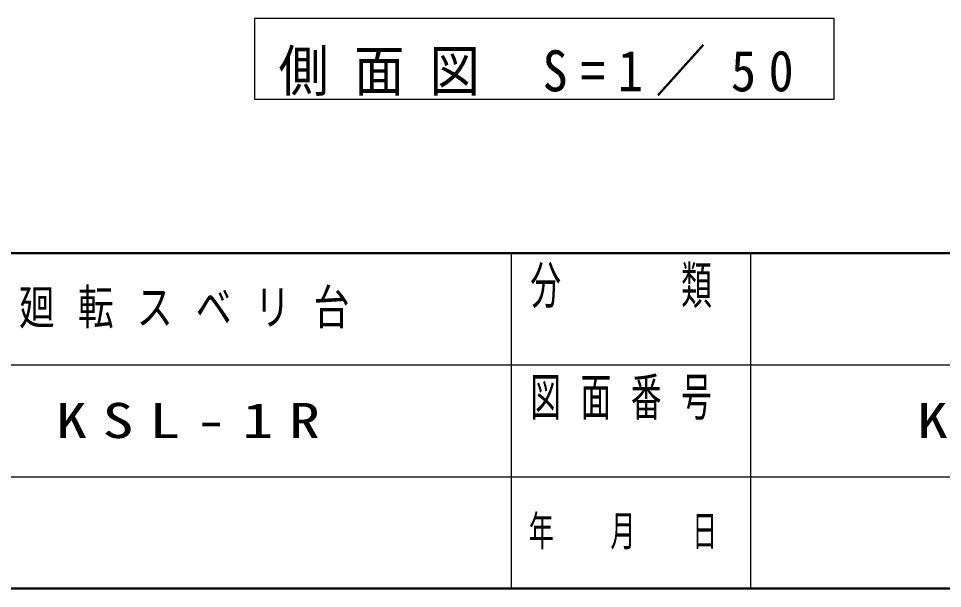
# Model space of a CAD drawing. Units: millimetres, scale not verified, with parts at other scales. Extents: x -19540 to 0, y -2040 to 13350.
# Drawn here: x -8292 to -5399, y 0 to 1784 of the extents above; entities that cross this region are included whole.
import ezdxf

# ---------------------------------------------------------------- set-up
doc = ezdxf.new("R2010")
doc.units = ezdxf.units.MM
doc.layers.add('A3図枠', color=7, linetype='Continuous', lineweight=25)
doc.layers.add('補助', color=2, linetype='Continuous', lineweight=13)
doc.layers.add('図面プロファイル', color=7, linetype='Continuous')
doc.styles.add('ＭＳ ゴシック', font='')
doc.styles.get('ＭＳ ゴシック').set_extended_font_data('MS Gothic')

msp = doc.modelspace()

# ---------------------------------------------------------------- linework, layer by layer
at = {"layer": 'A3図枠', "lineweight": 50}
for p, q in [((-19250, 1050), (0, 1050)), ((-19250, 0), (0, 0))]:
    msp.add_line(p, q, dxfattribs=at)
at = {"layer": 'A3図枠', "color": 211}
for p, q in [((-6750, 1050), (-6750, 0)), ((-9375, 700), (-3500, 700)), ((-12125, 350), (0, 350))]:
    msp.add_line(p, q, dxfattribs=at)
at = {"layer": 'A3図枠'}
msp.add_line((-6000, 1050), (-6000, 0), dxfattribs=at)
at = {"layer": '補助', "lineweight": 25}
msp.add_lwpolyline([(-7553.556, 1531.366), (-5738.807, 1531.366), (-5738.807, 1784.144), (-7553.556, 1784.144)], close=True, dxfattribs=at)

# ---------------------------------------------------------------- texts
at = {"layer": 'A3図枠', "color": 4, "style": 'ＭＳ ゴシック'}
for s, insert, char_height, attachment_point in [('\\T1.64;\\W0.6;分\u3000\u3000類', (-6375, 1008.333), 117.3, 2), ('\\T1.64;\\W0.6;図面番号', (-6375, 658.333), 117.3, 2), ('\\T1.64;\\W0.6;年\u3000月\u3000日', (-6375, 175), 95.31, 5)]:
    msp.add_mtext(s, dxfattribs=dict(at, insert=insert, char_height=char_height, attachment_point=attachment_point))
at = {"layer": '図面プロファイル', "char_height": 110, "attachment_point": 5, "style": 'ＭＳ ゴシック'}
for s, insert in [('\\T1.64;\\W0.75;廻転スベリ台', (-7737.5, 875)), ('\\T1.5;\\W1.3;KSL-1R', (-7737.5, 525)), ('\\T1.5;\\W1.3;KSL1R-301F', (-4750, 525))]:
    msp.add_mtext(s, dxfattribs=dict(at, insert=insert))
at = {"layer": '補助', "insert": (-6652.058, 1541.088), "char_height": 128.3, "attachment_point": 8, "style": 'ＭＳ ゴシック'}
msp.add_mtext('\\T1.5;\\W0.9;側面図\\~S=1／50', dxfattribs=at)

doc.saveas('drawing.dxf')
